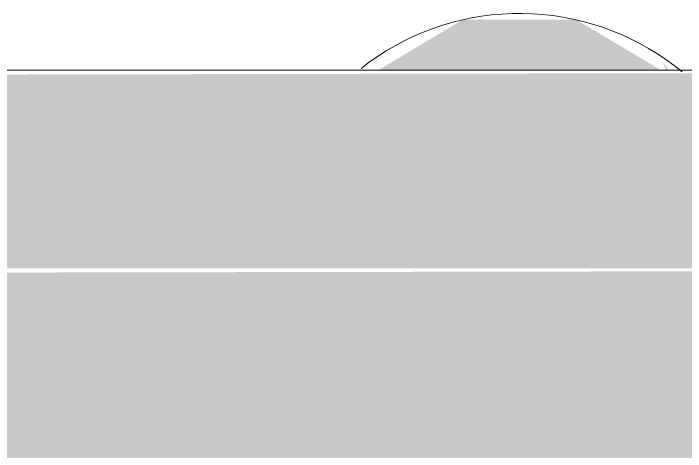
# Model space of a CAD drawing. Header units: inches. Extents: x -54880 to -186, y -265 to 853.
# Drawn here: x -25652.63 to -25646.7, y 290.63 to 294.5 of the extents above; entities that cross this region are included whole.
import ezdxf

# ---------------------------------------------------------------- set-up
doc = ezdxf.new("R2010")
doc.units = ezdxf.units.IN
doc.header["$MEASUREMENT"] = 0
doc.layers.add('Q-SPCQ', color=91, linetype='Continuous', lineweight=9)

# ---------------------------------------------------------------- blocks, each defined once
blk = doc.blocks.new('Basketball_Backstop-Performance_Sports_Systems-3103-Ceiling_Hung - 27_-0_ to 27_-11 7_8_-652462-Section 13')
at = {"layer": 'Q-SPCQ'}
h = blk.add_hatch(color=256, dxfattribs=at)
h.paths.add_polyline_path([(-25648.7942, 294), (-25646.9225, 294), (-25647.6681, 294.4436), (-25648.6695, 294.4436), (-25649.4107, 294), (-25648.8083, 294)], flags=0)
h.paths.add_polyline_path([(-25646.8529, 294), (-25646.9125, 294.0797), (-25646.876, 294)], flags=0)
at = {"layer": 'Q-SPCQ', "flags": 128}
blk.add_lwpolyline([(-25646.7352, 293.9842), (-25646.8057, 294.0401), (-25646.8784, 294.0932), (-25646.9531, 294.1433), (-25647.0298, 294.1904), (-25647.1083, 294.2344), (-25647.1885, 294.2752), (-25647.2703, 294.3128), (-25647.3535, 294.3471), (-25647.438, 294.378), (-25647.5237, 294.4055), (-25647.6104, 294.4296), (-25647.698, 294.4502), (-25647.7864, 294.4673), (-25647.8753, 294.4808), (-25647.9648, 294.4907), (-25648.0545, 294.4971), (-25648.1445, 294.4999), (-25648.2345, 294.499), (-25648.3244, 294.4946), (-25648.414, 294.4866), (-25648.5033, 294.475), (-25648.592, 294.4598), (-25648.68, 294.4412), (-25648.7672, 294.419), (-25648.8535, 294.3933), (-25648.9386, 294.3642), (-25649.0226, 294.3317), (-25649.1051, 294.2959), (-25649.1862, 294.2568), (-25649.2656, 294.2145), (-25649.3433, 294.1691), (-25649.4191, 294.1206), (-25649.4929, 294.0691), (-25649.5646, 294.0147)], dxfattribs=at)
blk = doc.blocks.new('Basketball_Backstop-Performance_Sports_Systems-3103-Ceiling_Hung - 27_-0_ to 27_-11 7_8_-V78-Section 13')
at = {"layer": 'Q-SPCQ'}
h = blk.add_hatch(color=256, dxfattribs=at)
h.paths.add_polyline_path([(-25663.192, 292.25), (-25662.8902, 292.3208), (-25663.0264, 292.4764), (-25663.1402, 292.3208)], flags=0)
h.paths.add_polyline_path([(-25638.2362, 292.25), (-25633.0152, 292.25), (-25633.0152, 294), (-25662.8113, 293.9404), (-25662.805, 292.4781), (-25662.7737, 292.25), (-25646.876, 292.25)], flags=0)
h.paths.add_polyline_path([(-25681.4352, 292.25), (-25663.2317, 292.25), (-25663.2559, 294), (-25690.7652, 293.9338), (-25690.7652, 292.25), (-25690.0751, 292.25)], flags=0)
h.paths.add_polyline_path([(-25693.0152, 292.25), (-25692.0152, 292.2575), (-25692.0152, 294), (-25693.0152, 293.9404), (-25693.0152, 292.7029)], flags=0)
h = blk.add_hatch(color=256, dxfattribs=at)
h.paths.add_polyline_path([(-25633.0152, 290.5), (-25633.0152, 292.25), (-25662.7737, 292.1942), (-25662.7737, 290.5), (-25662.1402, 290.5596), (-25662.1402, 291), (-25661.9527, 291), (-25661.9527, 290.5), (-25638.2362, 290.5)], flags=0)
h.paths.add_polyline_path([(-25664.1556, 290.5), (-25664.0777, 290.5596), (-25664.0777, 291), (-25663.8902, 291), (-25663.8902, 290.5), (-25663.2567, 290.5596), (-25663.2567, 292.25), (-25690.7652, 292.233), (-25690.7652, 291.9995), (-25682.3902, 291.9995), (-25682.3902, 290.5), (-25668.4755, 290.5)], flags=0)
h.paths.add_polyline_path([(-25692.0152, 291.9995), (-25692.0152, 292.25), (-25693.0152, 292.25), (-25693.0152, 291.9995)], flags=0)
blk.add_line((-25633.0152, 294), (-25662.9048, 294), dxfattribs=at)

msp = doc.modelspace()

# ---------------------------------------------------------------- block references
at = {"layer": 'Q-SPCQ'}
for name in ['Basketball_Backstop-Performance_Sports_Systems-3103-Ceiling_Hung - 27_-0_ to 27_-11 7_8_-V78-Section 13', 'Basketball_Backstop-Performance_Sports_Systems-3103-Ceiling_Hung - 27_-0_ to 27_-11 7_8_-652462-Section 13']:
    msp.add_blockref(name, (0, 0), dxfattribs=at)

doc.saveas('drawing.dxf')
